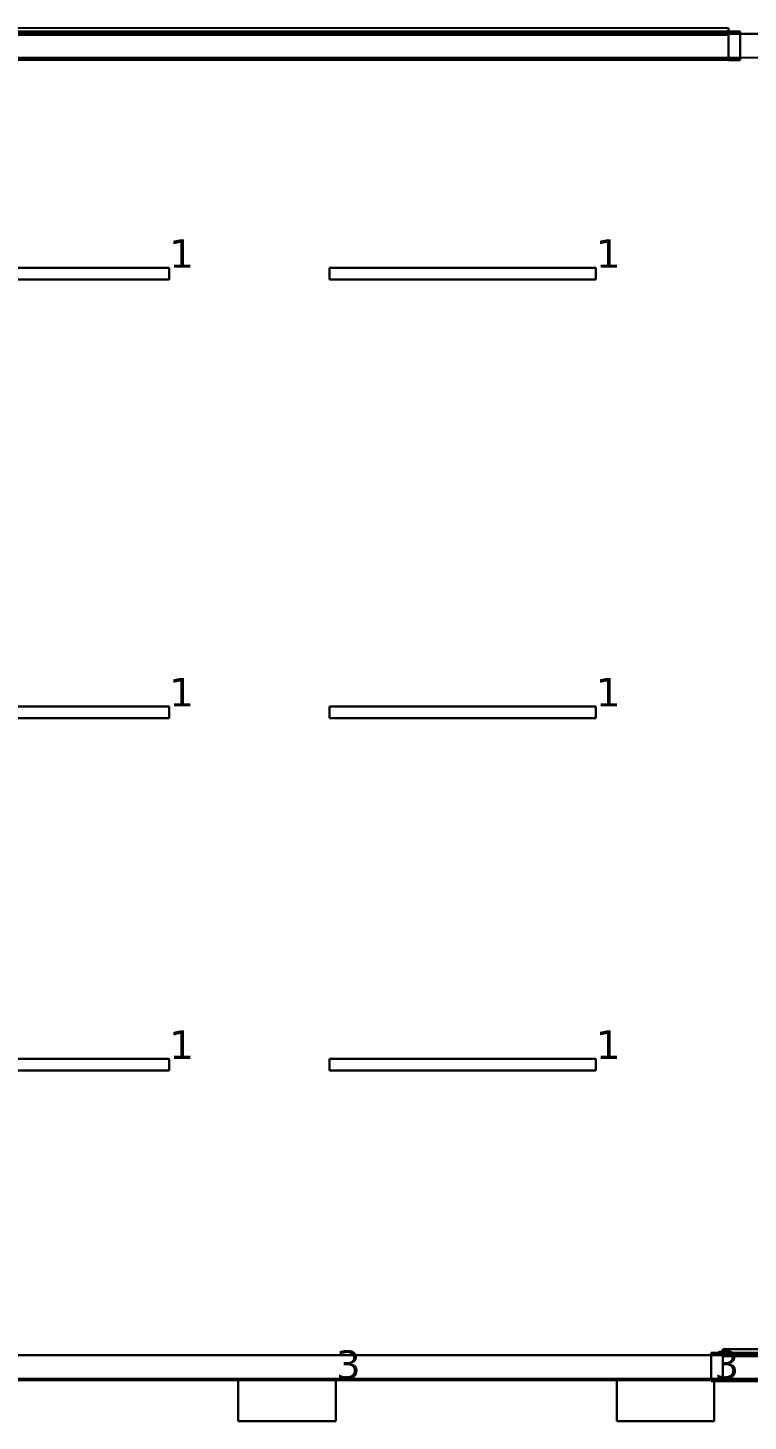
# Model space of a CAD drawing. Header units: inches. Extents: x 28 to 141, y 59 to 110.
# Drawn here: x 72.27 to 76.83, y 84.33 to 93.14 of the extents above; entities that cross this region are included whole.
import ezdxf

# ---------------------------------------------------------------- set-up
doc = ezdxf.new("R2010")
doc.units = ezdxf.units.IN
doc.header["$MEASUREMENT"] = 0
for name, color, linetype, true_color in [('DLX_BLD0_APERT', 7, 'Continuous', 0x969696), ('DLX_BLD0_CALC', 3, 'Continuous', 0x00ff00), ('DLX_BLD0_CONT', 7, 'Continuous', 0x969696), ('DLX_BLD0_LUM', 7, 'Continuous', 0xffd400), ('DLX_BLD0_LUMKEY_IDX', 7, 'Continuous', 0x969696), ('DLX_BLD0_ROOF', 7, 'Continuous', 0x7f7f7f), ('DLX_BLD1_APERT', 7, 'Continuous', 0x969696), ('DLX_BLD1_CALC', 3, 'Continuous', 0x00ff00), ('DLX_BLD1_LUM', 7, 'Continuous', 0xffd400), ('DLX_BLD1_LUMKEY_IDX', 7, 'Continuous', 0x969696), ('DLX_TERR_CONT', 7, 'Continuous', 0x007d00)]:
    doc.layers.add(name, color=color, linetype=linetype, true_color=true_color)
doc.styles.add('TableTextStyle', font='')
doc.styles.get('TableTextStyle').set_extended_font_data('VERDANA.TTF')

msp = doc.modelspace()

# ---------------------------------------------------------------- linework, layer by layer
at = {"layer": 'DLX_BLD0_APERT'}
for points in [[(76.7777, 93.1132, 0), (46.7777, 93.1142, 0)], [(46.7777, 93.1142, 0), (76.7777, 93.1132, 0)], [(76.7027, 93.1357, 0), (46.8527, 93.1367, 0)], [(76.7027, 93.1357, 0), (46.8527, 93.1367, 0)], [(46.8527, 93.1367, 0), (76.7027, 93.1357, 0)], [(46.8527, 93.1367, 0), (76.7027, 93.1357, 0)], [(76.7027, 93.1132, 0), (46.8527, 93.1142, 0)], [(46.8527, 93.1142, 0), (76.7027, 93.1132, 0)], [(46.8527, 93.1142, 0), (76.7027, 93.1132, 0)], [(76.7027, 93.1132, 0), (46.8527, 93.1142, 0)], [(46.8527, 93.0917, 0), (76.7027, 93.0907, 0)], [(76.7027, 93.0907, 0), (46.8527, 93.0917, 0)], [(76.7027, 93.0907, 0), (46.8527, 93.0917, 0)], [(76.7027, 93.0907, 0), (46.8527, 93.0917, 0)], [(46.8527, 93.0917, 0), (76.7027, 93.0907, 0)], [(46.8527, 93.0917, 0), (76.7027, 93.0907, 0)], [(76.7027, 93.1132, 0), (76.7027, 93.1357, 0)], [(76.7027, 93.1132, 0), (76.7027, 93.1357, 0)], [(76.7027, 93.1357, 0), (76.7027, 93.1357, 0)], [(76.7027, 93.1357, 0), (76.7027, 93.1132, 0)], [(76.7027, 93.1357, 0), (76.7027, 93.1357, 0)], [(76.7027, 93.1357, 0), (76.7027, 93.1132, 0)], [(76.7027, 93.0907, 0), (76.7027, 93.1132, 0)], [(76.7027, 93.1132, 0), (76.7777, 93.1132, 0)], [(76.7027, 93.1132, 0), (76.7027, 93.1132, 0)], [(76.7777, 93.1132, 0), (76.7027, 93.1132, 0)], [(76.7027, 93.1132, 0), (76.7027, 93.0907, 0)], [(76.7027, 93.0907, 0), (76.7027, 93.1132, 0)], [(76.7027, 93.1132, 0), (76.7027, 93.1132, 0)], [(76.7027, 93.1132, 0), (76.7027, 93.0907, 0)], [(76.7027, 93.1132, 0), (76.7027, 93.1132, 0)], [(76.7027, 93.1132, 0), (76.7027, 93.0907, 0)], [(76.7027, 93.1132, 0), (76.7027, 93.1132, 0)], [(76.7027, 93.1132, 0), (76.7027, 93.0907, 0)], [(76.7027, 93.0907, 0), (76.7027, 93.1132, 0)], [(76.7027, 93.0907, 0), (76.7027, 93.1132, 0)], [(76.7027, 92.9332, 0), (76.7027, 93.0907, 0)], [(76.7027, 93.0907, 0), (76.7027, 92.9332, 0)], [(76.7027, 93.0907, 0), (76.7027, 93.0907, 0)], [(76.7027, 93.0907, 0), (76.7027, 92.9332, 0)], [(76.7027, 92.9332, 0), (76.7027, 93.0907, 0)], [(76.7027, 93.0907, 0), (76.7027, 93.0907, 0)], [(76.7027, 93.0907, 0), (76.7027, 93.0907, 0)], [(76.7027, 93.0907, 0), (76.7027, 93.0907, 0)], [(76.7777, 92.9332, 0), (76.7777, 93.1132, 0)], [(76.7777, 93.1132, 0), (76.7777, 93.1132, 0)], [(76.7777, 93.1132, 0), (76.7777, 92.9332, 0)], [(76.7777, 92.9332, 0), (76.7777, 93.1132, 0)], [(76.7777, 93.1132, 0), (76.7777, 92.9332, 0)], [(76.7777, 93.1132, 0), (76.7777, 93.1132, 0)], [(46.7777, 92.9342, 0), (76.7777, 92.9332, 0)], [(76.7777, 92.9332, 0), (46.7777, 92.9342, 0)], [(46.8527, 92.9342, 0), (76.7027, 92.9332, 0)], [(76.7027, 92.9332, 0), (46.8527, 92.9342, 0)], [(76.7777, 92.9332, 0), (76.7027, 92.9332, 0)], [(76.7027, 92.9332, 0), (76.7027, 92.9332, 0)], [(76.7027, 92.9332, 0), (76.7777, 92.9332, 0)], [(76.7027, 92.9332, 0), (76.7027, 92.9332, 0)], [(76.7777, 92.9332, 0), (76.7777, 92.9332, 0)], [(76.7777, 92.9332, 0), (76.7777, 92.9332, 0)], [(78.0919, 84.7643, 0), (76.593, 84.7643, 0)], [(76.593, 84.7643, 0), (76.593, 84.5838, 0)], [(76.593, 84.7643, 0), (76.593, 84.7643, 0)], [(76.593, 84.7643, 0), (76.593, 84.5838, 0)], [(76.593, 84.5838, 0), (76.593, 84.7643, 0)], [(76.593, 84.5838, 0), (76.593, 84.7643, 0)], [(76.593, 84.7643, 0), (76.668, 84.7643, 0)], [(76.668, 84.7643, 0), (76.593, 84.7643, 0)], [(76.593, 84.7643, 0), (76.593, 84.7643, 0)], [(76.593, 84.7643, 0), (78.0919, 84.7643, 0)], [(76.668, 84.7868, 0), (78.0169, 84.7868, 0)], [(76.668, 84.7643, 0), (76.668, 84.7868, 0)], [(78.0169, 84.7868, 0), (76.668, 84.7868, 0)], [(76.668, 84.7868, 0), (76.668, 84.7868, 0)], [(76.668, 84.7868, 0), (78.0169, 84.7868, 0)], [(76.668, 84.7643, 0), (76.668, 84.7868, 0)], [(76.668, 84.7868, 0), (76.668, 84.7868, 0)], [(76.668, 84.7868, 0), (76.668, 84.7643, 0)], [(78.0169, 84.7868, 0), (76.668, 84.7868, 0)], [(76.668, 84.7868, 0), (76.668, 84.7643, 0)], [(76.668, 84.7643, 0), (76.668, 84.7418, 0)], [(78.0169, 84.7643, 0), (76.668, 84.7643, 0)], [(76.668, 84.7643, 0), (76.668, 84.7643, 0)], [(76.668, 84.7418, 0), (76.668, 84.7643, 0)], [(76.668, 84.7643, 0), (78.0169, 84.7643, 0)], [(76.668, 84.7418, 0), (76.668, 84.7643, 0)], [(76.668, 84.7643, 0), (76.668, 84.7643, 0)], [(76.668, 84.7643, 0), (76.668, 84.7418, 0)], [(76.668, 84.7418, 0), (76.668, 84.7643, 0)], [(76.668, 84.7643, 0), (76.668, 84.7643, 0)], [(76.668, 84.7643, 0), (78.0169, 84.7643, 0)], [(78.0169, 84.7643, 0), (76.668, 84.7643, 0)], [(76.668, 84.7643, 0), (76.668, 84.7418, 0)], [(76.668, 84.7643, 0), (76.668, 84.7643, 0)], [(76.668, 84.7643, 0), (76.668, 84.7418, 0)], [(76.668, 84.7418, 0), (76.668, 84.7643, 0)], [(76.668, 84.7418, 0), (76.668, 84.5838, 0)], [(76.668, 84.7418, 0), (78.0169, 84.7418, 0)], [(76.668, 84.5838, 0), (76.668, 84.7418, 0)], [(76.668, 84.7418, 0), (76.668, 84.7418, 0)], [(76.668, 84.7418, 0), (76.668, 84.5838, 0)], [(76.668, 84.5838, 0), (76.668, 84.7418, 0)], [(78.0169, 84.7418, 0), (76.668, 84.7418, 0)], [(76.668, 84.7418, 0), (76.668, 84.7418, 0)], [(78.0169, 84.7418, 0), (76.668, 84.7418, 0)], [(76.668, 84.7418, 0), (76.668, 84.7418, 0)], [(76.668, 84.7418, 0), (78.0169, 84.7418, 0)], [(78.0169, 84.7418, 0), (76.668, 84.7418, 0)], [(76.668, 84.7418, 0), (78.0169, 84.7418, 0)], [(76.668, 84.7418, 0), (76.668, 84.7418, 0)], [(76.593, 84.5838, 0), (78.0919, 84.5839, 0)], [(78.0919, 84.5839, 0), (76.593, 84.5838, 0)], [(76.593, 84.5838, 0), (76.593, 84.5838, 0)], [(76.668, 84.5838, 0), (76.593, 84.5838, 0)], [(76.593, 84.5838, 0), (76.593, 84.5838, 0)], [(76.593, 84.5838, 0), (76.668, 84.5838, 0)], [(76.668, 84.5838, 0), (78.0169, 84.5839, 0)], [(78.0169, 84.5839, 0), (76.668, 84.5838, 0)], [(76.668, 84.5838, 0), (76.668, 84.5838, 0)], [(76.668, 84.5838, 0), (76.668, 84.5838, 0)]]:
    msp.add_polyline3d(points, dxfattribs=at)
at = {"layer": 'DLX_BLD0_CALC'}
for points in [[(76.7027, 92.9482, 0), (46.8527, 92.9492, 0)], [(76.7027, 92.9482, 0), (76.7027, 92.9332, 0)], [(76.7777, 92.9482, 0), (76.7027, 92.9482, 0)], [(76.7027, 92.9332, 0), (76.7027, 92.9482, 0)], [(76.7027, 92.9332, 0), (76.7777, 92.9332, 0)], [(76.7777, 92.9332, 0), (76.7027, 92.9332, 0)], [(76.7777, 92.9332, 0), (76.7777, 92.9482, 0)], [(81.2592, 92.948, 0), (76.7777, 92.9482, 0)], [(76.7777, 92.9482, 0), (76.7777, 92.9332, 0)], [(70.9633, 84.7492, 0), (76.593, 84.7493, 0)], [(76.668, 84.7643, 0), (76.593, 84.7643, 0)], [(76.593, 84.7643, 0), (76.593, 84.7493, 0)], [(76.593, 84.7493, 0), (76.593, 84.7643, 0)], [(76.593, 84.7643, 0), (76.668, 84.7643, 0)], [(76.593, 84.7493, 0), (78.0919, 84.7493, 0)], [(76.668, 84.7868, 0), (76.668, 84.7643, 0)], [(78.0169, 84.7868, 0), (76.668, 84.7868, 0)], [(76.668, 84.7643, 0), (76.668, 84.7868, 0)], [(76.668, 84.7868, 0), (78.0169, 84.7868, 0)]]:
    msp.add_polyline3d(points, dxfattribs=at)
at = {"layer": 'DLX_BLD0_CONT'}
for points in [[(81.4002, 93.098, 0), (28.2, 93.0998, 0)], [(81.2592, 92.948, 0), (28.3576, 92.9498, 0)], [(28.3576, 84.7489, 0), (81.2592, 84.7493, 0)], [(38.5076, 84.5989, 0), (81.4002, 84.5989, 0)]]:
    msp.add_polyline3d(points, dxfattribs=at)
at = {"layer": 'DLX_BLD0_LUM'}
for points in [[(71.4821, 91.6204, 0), (73.1661, 91.6204, 0)], [(73.1661, 91.6204, 0), (71.4821, 91.6204, 0)], [(73.1661, 91.6204, 0), (71.4821, 91.6204, 0)], [(71.4821, 91.6204, 0), (73.1661, 91.6204, 0)], [(73.1661, 91.6204, 0), (73.1661, 91.6204, 0)], [(73.1661, 91.6204, 0), (73.1661, 91.5464, 0)], [(73.1661, 91.5464, 0), (73.1661, 91.6204, 0)], [(73.1661, 91.6204, 0), (73.1661, 91.6204, 0)], [(73.1661, 91.5464, 0), (73.1661, 91.6204, 0)], [(73.1661, 91.6204, 0), (73.1661, 91.5464, 0)], [(74.1798, 91.5464, 0), (74.1798, 91.6204, 0)], [(74.1798, 91.6204, 0), (74.1798, 91.6204, 0)], [(74.1798, 91.6204, 0), (74.1798, 91.5464, 0)], [(74.1798, 91.6204, 0), (75.8638, 91.6204, 0)], [(75.8638, 91.6204, 0), (74.1798, 91.6204, 0)], [(74.1798, 91.6204, 0), (74.1798, 91.6204, 0)], [(75.8638, 91.6204, 0), (74.1798, 91.6204, 0)], [(74.1798, 91.6204, 0), (74.1798, 91.5464, 0)], [(74.1798, 91.5464, 0), (74.1798, 91.6204, 0)], [(74.1798, 91.6204, 0), (75.8638, 91.6204, 0)], [(75.8638, 91.6204, 0), (75.8638, 91.6204, 0)], [(75.8638, 91.6204, 0), (75.8638, 91.5464, 0)], [(75.8638, 91.5464, 0), (75.8638, 91.6204, 0)], [(75.8638, 91.6204, 0), (75.8638, 91.6204, 0)], [(75.8638, 91.5464, 0), (75.8638, 91.6204, 0)], [(75.8638, 91.6204, 0), (75.8638, 91.5464, 0)], [(73.1661, 91.5464, 0), (71.4821, 91.5464, 0)], [(71.4821, 91.5464, 0), (73.1661, 91.5464, 0)], [(71.4821, 91.5464, 0), (73.1661, 91.5464, 0)], [(73.1661, 91.5464, 0), (71.4821, 91.5464, 0)], [(73.1661, 91.5464, 0), (73.1661, 91.5464, 0)], [(73.1661, 91.5464, 0), (73.1661, 91.5464, 0)], [(74.1798, 91.5464, 0), (74.1798, 91.5464, 0)], [(75.8638, 91.5464, 0), (74.1798, 91.5464, 0)], [(74.1798, 91.5464, 0), (74.1798, 91.5464, 0)], [(74.1798, 91.5464, 0), (75.8638, 91.5464, 0)], [(74.1798, 91.5464, 0), (75.8638, 91.5464, 0)], [(75.8638, 91.5464, 0), (74.1798, 91.5464, 0)], [(75.8638, 91.5464, 0), (75.8638, 91.5464, 0)], [(75.8638, 91.5464, 0), (75.8638, 91.5464, 0)], [(71.4821, 88.8486, 0), (73.1661, 88.8486, 0)], [(73.1661, 88.8486, 0), (71.4821, 88.8486, 0)], [(73.1661, 88.8486, 0), (71.4821, 88.8486, 0)], [(71.4821, 88.8486, 0), (73.1661, 88.8486, 0)], [(73.1661, 88.8486, 0), (73.1661, 88.8486, 0)], [(73.1661, 88.8486, 0), (73.1661, 88.7746, 0)], [(73.1661, 88.7746, 0), (73.1661, 88.8486, 0)], [(73.1661, 88.8486, 0), (73.1661, 88.8486, 0)], [(73.1661, 88.7746, 0), (73.1661, 88.8486, 0)], [(73.1661, 88.8486, 0), (73.1661, 88.7746, 0)], [(74.1798, 88.7746, 0), (74.1798, 88.8486, 0)], [(74.1798, 88.8486, 0), (74.1798, 88.8486, 0)], [(74.1798, 88.8486, 0), (74.1798, 88.7746, 0)], [(74.1798, 88.8486, 0), (75.8638, 88.8486, 0)], [(75.8638, 88.8486, 0), (74.1798, 88.8486, 0)], [(74.1798, 88.8486, 0), (74.1798, 88.8486, 0)], [(75.8638, 88.8486, 0), (74.1798, 88.8486, 0)], [(74.1798, 88.8486, 0), (74.1798, 88.7746, 0)], [(74.1798, 88.7746, 0), (74.1798, 88.8486, 0)], [(74.1798, 88.8486, 0), (75.8638, 88.8486, 0)], [(75.8638, 88.8486, 0), (75.8638, 88.8486, 0)], [(75.8638, 88.8486, 0), (75.8638, 88.7746, 0)], [(75.8638, 88.7746, 0), (75.8638, 88.8486, 0)], [(75.8638, 88.8486, 0), (75.8638, 88.8486, 0)], [(75.8638, 88.7746, 0), (75.8638, 88.8486, 0)], [(75.8638, 88.8486, 0), (75.8638, 88.7746, 0)], [(73.1661, 88.7746, 0), (71.4821, 88.7746, 0)], [(71.4821, 88.7746, 0), (73.1661, 88.7746, 0)], [(71.4821, 88.7746, 0), (73.1661, 88.7746, 0)], [(73.1661, 88.7746, 0), (71.4821, 88.7746, 0)], [(73.1661, 88.7746, 0), (73.1661, 88.7746, 0)], [(73.1661, 88.7746, 0), (73.1661, 88.7746, 0)], [(74.1798, 88.7746, 0), (74.1798, 88.7746, 0)], [(75.8638, 88.7746, 0), (74.1798, 88.7746, 0)], [(74.1798, 88.7746, 0), (74.1798, 88.7746, 0)], [(74.1798, 88.7746, 0), (75.8638, 88.7746, 0)], [(74.1798, 88.7746, 0), (75.8638, 88.7746, 0)], [(75.8638, 88.7746, 0), (74.1798, 88.7746, 0)], [(75.8638, 88.7746, 0), (75.8638, 88.7746, 0)], [(75.8638, 88.7746, 0), (75.8638, 88.7746, 0)], [(71.4821, 86.6207, 0), (73.1661, 86.6207, 0)], [(73.1661, 86.6207, 0), (71.4821, 86.6207, 0)], [(73.1661, 86.6207, 0), (71.4821, 86.6207, 0)], [(71.4821, 86.6207, 0), (73.1661, 86.6207, 0)], [(73.1661, 86.6207, 0), (73.1661, 86.6207, 0)], [(73.1661, 86.6207, 0), (73.1661, 86.5467, 0)], [(73.1661, 86.5467, 0), (73.1661, 86.6207, 0)], [(73.1661, 86.6207, 0), (73.1661, 86.6207, 0)], [(73.1661, 86.5467, 0), (73.1661, 86.6207, 0)], [(73.1661, 86.6207, 0), (73.1661, 86.5467, 0)], [(74.1798, 86.5467, 0), (74.1798, 86.6207, 0)], [(74.1798, 86.6207, 0), (74.1798, 86.6207, 0)], [(74.1798, 86.6207, 0), (74.1798, 86.5467, 0)], [(74.1798, 86.6207, 0), (75.8638, 86.6207, 0)], [(75.8638, 86.6207, 0), (74.1798, 86.6207, 0)], [(74.1798, 86.6207, 0), (74.1798, 86.6207, 0)], [(75.8638, 86.6207, 0), (74.1798, 86.6207, 0)], [(74.1798, 86.6207, 0), (74.1798, 86.5467, 0)], [(74.1798, 86.5467, 0), (74.1798, 86.6207, 0)], [(74.1798, 86.6207, 0), (75.8638, 86.6207, 0)], [(75.8638, 86.6207, 0), (75.8638, 86.6207, 0)], [(75.8638, 86.6207, 0), (75.8638, 86.5467, 0)], [(75.8638, 86.5467, 0), (75.8638, 86.6207, 0)], [(75.8638, 86.6207, 0), (75.8638, 86.6207, 0)], [(75.8638, 86.5467, 0), (75.8638, 86.6207, 0)], [(75.8638, 86.6207, 0), (75.8638, 86.5467, 0)], [(73.1661, 86.5467, 0), (71.4821, 86.5467, 0)], [(71.4821, 86.5467, 0), (73.1661, 86.5467, 0)], [(71.4821, 86.5467, 0), (73.1661, 86.5467, 0)], [(73.1661, 86.5467, 0), (71.4821, 86.5467, 0)], [(73.1661, 86.5467, 0), (73.1661, 86.5467, 0)], [(73.1661, 86.5467, 0), (73.1661, 86.5467, 0)], [(74.1798, 86.5467, 0), (74.1798, 86.5467, 0)], [(75.8638, 86.5467, 0), (74.1798, 86.5467, 0)], [(74.1798, 86.5467, 0), (74.1798, 86.5467, 0)], [(74.1798, 86.5467, 0), (75.8638, 86.5467, 0)], [(74.1798, 86.5467, 0), (75.8638, 86.5467, 0)], [(75.8638, 86.5467, 0), (74.1798, 86.5467, 0)], [(75.8638, 86.5467, 0), (75.8638, 86.5467, 0)], [(75.8638, 86.5467, 0), (75.8638, 86.5467, 0)]]:
    msp.add_polyline3d(points, dxfattribs=at)
at = {"layer": 'DLX_BLD0_ROOF'}
for points in [[(81.4002, 93.098, 0), (28.2, 93.0998, 0)], [(28.2, 93.0998, 0), (81.4002, 93.098, 0)], [(28.2, 93.0998, 0), (81.4002, 93.098, 0)], [(81.4002, 93.098, 0), (28.2, 93.0998, 0)], [(81.2592, 92.948, 0), (28.3576, 92.9498, 0)], [(28.3576, 92.9498, 0), (81.2592, 92.948, 0)], [(28.3576, 84.7489, 0), (81.2592, 84.7493, 0)], [(81.2592, 84.7493, 0), (28.3576, 84.7489, 0)], [(38.5076, 84.5989, 0), (81.4002, 84.5989, 0)], [(81.4002, 84.5989, 0), (38.5076, 84.5989, 0)], [(81.4002, 84.5989, 0), (38.5076, 84.5989, 0)], [(38.5076, 84.5989, 0), (81.4002, 84.5989, 0)]]:
    msp.add_polyline3d(points, dxfattribs=at)
at = {"layer": 'DLX_BLD1_APERT'}
for points in [[(78.0962, 84.7641, 0), (76.593, 84.7641, 0)], [(76.593, 84.7641, 0), (76.593, 84.5839, 0)], [(76.593, 84.7641, 0), (76.593, 84.7641, 0)], [(76.593, 84.7641, 0), (76.593, 84.5839, 0)], [(76.593, 84.5839, 0), (76.593, 84.7641, 0)], [(76.593, 84.5839, 0), (76.593, 84.7641, 0)], [(76.593, 84.7641, 0), (76.668, 84.7641, 0)], [(76.668, 84.7641, 0), (76.593, 84.7641, 0)], [(76.593, 84.7641, 0), (76.593, 84.7641, 0)], [(76.593, 84.7641, 0), (78.0962, 84.7641, 0)], [(78.0212, 84.7866, 0), (76.668, 84.7866, 0)], [(76.668, 84.7866, 0), (76.668, 84.7641, 0)], [(78.0212, 84.7866, 0), (76.668, 84.7866, 0)], [(76.668, 84.7866, 0), (76.668, 84.7866, 0)], [(76.668, 84.7866, 0), (78.0212, 84.7866, 0)], [(76.668, 84.7641, 0), (76.668, 84.7866, 0)], [(76.668, 84.7866, 0), (76.668, 84.7866, 0)], [(76.668, 84.7866, 0), (76.668, 84.7641, 0)], [(76.668, 84.7866, 0), (78.0212, 84.7866, 0)], [(76.668, 84.7641, 0), (76.668, 84.7866, 0)], [(76.668, 84.7641, 0), (76.668, 84.7416, 0)], [(78.0212, 84.7641, 0), (76.668, 84.7641, 0)], [(76.668, 84.7641, 0), (76.668, 84.7641, 0)], [(76.668, 84.7416, 0), (76.668, 84.7641, 0)], [(76.668, 84.7641, 0), (78.0212, 84.7641, 0)], [(76.668, 84.7416, 0), (76.668, 84.7641, 0)], [(76.668, 84.7641, 0), (76.668, 84.7641, 0)], [(76.668, 84.7641, 0), (76.668, 84.7416, 0)], [(76.668, 84.7641, 0), (78.0212, 84.7641, 0)], [(76.668, 84.7641, 0), (76.668, 84.7641, 0)], [(76.668, 84.7416, 0), (76.668, 84.7641, 0)], [(78.0212, 84.7641, 0), (76.668, 84.7641, 0)], [(76.668, 84.7641, 0), (76.668, 84.7416, 0)], [(76.668, 84.7641, 0), (76.668, 84.7641, 0)], [(76.668, 84.7641, 0), (76.668, 84.7416, 0)], [(76.668, 84.7416, 0), (76.668, 84.7641, 0)], [(76.668, 84.7416, 0), (76.668, 84.5839, 0)], [(76.668, 84.7416, 0), (78.0212, 84.7416, 0)], [(76.668, 84.5839, 0), (76.668, 84.7416, 0)], [(76.668, 84.7416, 0), (76.668, 84.7416, 0)], [(76.668, 84.7416, 0), (76.668, 84.5839, 0)], [(76.668, 84.5839, 0), (76.668, 84.7416, 0)], [(78.0212, 84.7416, 0), (76.668, 84.7416, 0)], [(76.668, 84.7416, 0), (76.668, 84.7416, 0)], [(78.0212, 84.7416, 0), (76.668, 84.7416, 0)], [(78.0212, 84.7416, 0), (76.668, 84.7416, 0)], [(76.668, 84.7416, 0), (76.668, 84.7416, 0)], [(76.668, 84.7416, 0), (78.0212, 84.7416, 0)], [(76.668, 84.7416, 0), (78.0212, 84.7416, 0)], [(76.668, 84.7416, 0), (76.668, 84.7416, 0)], [(76.593, 84.5839, 0), (78.0962, 84.5839, 0)], [(76.593, 84.5839, 0), (76.593, 84.5839, 0)], [(76.668, 84.5839, 0), (76.593, 84.5839, 0)], [(78.0962, 84.5839, 0), (76.593, 84.5839, 0)], [(76.593, 84.5839, 0), (76.593, 84.5839, 0)], [(76.593, 84.5839, 0), (76.668, 84.5839, 0)], [(76.668, 84.5839, 0), (76.668, 84.5839, 0)], [(76.668, 84.5839, 0), (78.0212, 84.5839, 0)], [(78.0212, 84.5839, 0), (76.668, 84.5839, 0)], [(76.668, 84.5839, 0), (76.668, 84.5839, 0)]]:
    msp.add_polyline3d(points, dxfattribs=at)
at = {"layer": 'DLX_BLD1_CALC'}
for points in [[(76.593, 84.5861, 0), (38.5076, 84.5989, 0)], [(76.668, 84.5861, 0), (76.593, 84.5861, 0)], [(76.593, 84.5861, 0), (76.593, 84.5839, 0)], [(76.593, 84.5839, 0), (76.593, 84.5861, 0)], [(76.593, 84.5839, 0), (76.668, 84.5839, 0)], [(76.668, 84.5839, 0), (76.593, 84.5839, 0)], [(76.668, 84.5839, 0), (76.668, 84.5861, 0)], [(78.0212, 84.5857, 0), (76.668, 84.5861, 0)], [(76.668, 84.5861, 0), (76.668, 84.5839, 0)]]:
    msp.add_polyline3d(points, dxfattribs=at)
at = {"layer": 'DLX_BLD1_LUM'}
for points in [[(73.6033, 84.3319, 0), (73.6033, 84.5989, 0)], [(73.6033, 84.5989, 0), (73.6033, 84.5989, 0)], [(73.6033, 84.5989, 0), (73.6033, 84.3319, 0)], [(73.6033, 84.5989, 0), (74.2203, 84.5989, 0)], [(74.2203, 84.5989, 0), (73.6033, 84.5989, 0)], [(73.6033, 84.5989, 0), (73.6033, 84.5989, 0)], [(73.6033, 84.5989, 0), (73.6033, 84.3319, 0)], [(74.2203, 84.5989, 0), (73.6033, 84.5989, 0)], [(73.6033, 84.3319, 0), (73.6033, 84.5989, 0)], [(73.6033, 84.5989, 0), (74.2203, 84.5989, 0)], [(74.2203, 84.5989, 0), (74.2203, 84.3319, 0)], [(74.2203, 84.3319, 0), (74.2203, 84.5989, 0)], [(74.2203, 84.5989, 0), (74.2203, 84.5989, 0)], [(74.2203, 84.5989, 0), (74.2203, 84.5989, 0)], [(74.2203, 84.3319, 0), (74.2203, 84.5989, 0)], [(74.2203, 84.5989, 0), (74.2203, 84.3319, 0)], [(75.9966, 84.3319, 0), (75.9966, 84.5989, 0)], [(75.9966, 84.5989, 0), (75.9966, 84.5989, 0)], [(75.9966, 84.5989, 0), (75.9966, 84.3319, 0)], [(75.9966, 84.5989, 0), (76.6136, 84.5989, 0)], [(76.6136, 84.5989, 0), (75.9966, 84.5989, 0)], [(75.9966, 84.5989, 0), (75.9966, 84.5989, 0)], [(75.9966, 84.5989, 0), (75.9966, 84.3319, 0)], [(76.6136, 84.5989, 0), (75.9966, 84.5989, 0)], [(75.9966, 84.3319, 0), (75.9966, 84.5989, 0)], [(75.9966, 84.5989, 0), (76.6136, 84.5989, 0)], [(76.6136, 84.5989, 0), (76.6136, 84.3319, 0)], [(76.6136, 84.3319, 0), (76.6136, 84.5989, 0)], [(76.6136, 84.5989, 0), (76.6136, 84.5989, 0)], [(76.6136, 84.5989, 0), (76.6136, 84.5989, 0)], [(76.6136, 84.3319, 0), (76.6136, 84.5989, 0)], [(76.6136, 84.5989, 0), (76.6136, 84.3319, 0)], [(74.2203, 84.3319, 0), (73.6033, 84.3319, 0)], [(73.6033, 84.3319, 0), (73.6033, 84.3319, 0)], [(73.6033, 84.3319, 0), (74.2203, 84.3319, 0)], [(73.6033, 84.3319, 0), (73.6033, 84.3319, 0)], [(73.6033, 84.3319, 0), (74.2203, 84.3319, 0)], [(74.2203, 84.3319, 0), (73.6033, 84.3319, 0)], [(74.2203, 84.3319, 0), (74.2203, 84.3319, 0)], [(74.2203, 84.3319, 0), (74.2203, 84.3319, 0)], [(76.6136, 84.3319, 0), (75.9966, 84.3319, 0)], [(75.9966, 84.3319, 0), (75.9966, 84.3319, 0)], [(75.9966, 84.3319, 0), (76.6136, 84.3319, 0)], [(75.9966, 84.3319, 0), (75.9966, 84.3319, 0)], [(75.9966, 84.3319, 0), (76.6136, 84.3319, 0)], [(76.6136, 84.3319, 0), (75.9966, 84.3319, 0)], [(76.6136, 84.3319, 0), (76.6136, 84.3319, 0)], [(76.6136, 84.3319, 0), (76.6136, 84.3319, 0)]]:
    msp.add_polyline3d(points, dxfattribs=at)
at = {"layer": 'DLX_TERR_CONT'}
for points in [[(46.7777, 93.098, 0), (76.7777, 93.098, 0)], [(76.7777, 93.098, 0), (46.7777, 93.098, 0)], [(46.7777, 93.098, 0), (76.7777, 93.098, 0)], [(76.7777, 93.098, 0), (46.7777, 93.098, 0)], [(76.7777, 93.098, 0), (46.7777, 93.098, 0)], [(46.7777, 93.098, 0), (76.7777, 93.098, 0)], [(46.7777, 93.098, 0), (76.7777, 93.098, 0)], [(76.7777, 93.098, 0), (46.7777, 93.098, 0)], [(46.8527, 93.0917, 0), (76.7027, 93.0907, 0)], [(76.7027, 93.0907, 0), (46.8527, 93.0917, 0)], [(76.7027, 93.0907, 0), (46.8527, 93.0917, 0)], [(46.8527, 93.0917, 0), (76.7027, 93.0907, 0)], [(46.8527, 93.0917, 0), (76.7027, 93.0907, 0)], [(76.7027, 93.0907, 0), (46.8527, 93.0917, 0)], [(76.7027, 93.0907, 0), (46.8527, 93.0917, 0)], [(46.8527, 93.0917, 0), (76.7027, 93.0907, 0)], [(76.7027, 93.0907, 0), (76.7027, 92.948, 0)], [(76.7027, 92.948, 0), (76.7027, 93.0907, 0)], [(76.7027, 92.948, 0), (76.7027, 93.0907, 0)], [(76.7027, 93.0907, 0), (76.7027, 92.948, 0)], [(76.7027, 93.0907, 0), (76.7027, 92.948, 0)], [(76.7027, 92.948, 0), (76.7027, 93.0907, 0)], [(76.7027, 92.948, 0), (76.7027, 93.0907, 0)], [(76.7027, 93.0907, 0), (76.7027, 92.948, 0)], [(76.7777, 93.098, 0), (76.7777, 92.9482, 0)], [(76.7777, 92.9482, 0), (76.7777, 93.098, 0)], [(76.7777, 93.098, 0), (76.7777, 93.098, 0)], [(76.7777, 92.9482, 0), (76.7777, 93.098, 0)], [(76.7777, 93.098, 0), (76.7777, 93.098, 0)], [(76.7777, 93.098, 0), (76.7777, 92.9482, 0)], [(76.7777, 93.098, 0), (76.7777, 93.098, 0)], [(76.7777, 93.098, 0), (76.7777, 92.9482, 0)], [(76.7777, 92.9482, 0), (76.7777, 93.098, 0)], [(76.7777, 92.9482, 0), (76.7777, 93.098, 0)], [(76.7777, 93.098, 0), (76.7777, 93.098, 0)], [(76.7777, 93.098, 0), (76.7777, 92.9482, 0)], [(46.8527, 92.948, 0), (76.7027, 92.948, 0)], [(76.7027, 92.948, 0), (46.8527, 92.948, 0)], [(76.7027, 92.948, 0), (46.8527, 92.948, 0)], [(46.8527, 92.948, 0), (76.7027, 92.948, 0)], [(46.8527, 92.948, 0), (76.7027, 92.948, 0)], [(76.7027, 92.948, 0), (46.8527, 92.948, 0)], [(76.7027, 92.948, 0), (46.8527, 92.948, 0)], [(46.8527, 92.948, 0), (76.7027, 92.948, 0)], [(76.7027, 92.948, 0), (76.7027, 92.948, 0)], [(76.7027, 92.948, 0), (76.7027, 92.948, 0)], [(76.7027, 92.948, 0), (76.7777, 92.948, 0)], [(76.7777, 92.948, 0), (76.7027, 92.948, 0)], [(76.7777, 92.948, 0), (76.7027, 92.948, 0)], [(76.7027, 92.948, 0), (76.7777, 92.948, 0)], [(76.7027, 92.948, 0), (76.7027, 92.948, 0)], [(76.7027, 92.948, 0), (76.7027, 92.948, 0)], [(76.7027, 92.948, 0), (76.7777, 92.948, 0)], [(76.7777, 92.948, 0), (76.7027, 92.948, 0)], [(76.7777, 92.948, 0), (76.7027, 92.948, 0)], [(76.7027, 92.948, 0), (76.7777, 92.948, 0)], [(76.7777, 92.9482, 0), (76.7777, 92.9482, 0)], [(76.7777, 92.9482, 0), (76.7777, 92.948, 0)], [(76.7777, 92.948, 0), (76.7777, 92.9482, 0)], [(76.7777, 92.9482, 0), (76.7777, 92.948, 0)], [(76.7777, 92.948, 0), (76.7777, 92.9482, 0)], [(76.7777, 92.9482, 0), (76.7777, 92.9482, 0)], [(76.7777, 92.9482, 0), (76.7777, 92.9482, 0)], [(76.7777, 92.9482, 0), (76.7777, 92.948, 0)], [(76.7777, 92.948, 0), (76.7777, 92.9482, 0)], [(76.7777, 92.9482, 0), (76.7777, 92.948, 0)], [(76.7777, 92.948, 0), (76.7777, 92.9482, 0)], [(76.7777, 92.9482, 0), (76.7777, 92.9482, 0)], [(76.7777, 92.948, 0), (76.7777, 92.948, 0)], [(76.7777, 92.948, 0), (76.7777, 92.948, 0)], [(76.7777, 92.948, 0), (76.7777, 92.948, 0)], [(76.7777, 92.948, 0), (76.7777, 92.948, 0)]]:
    msp.add_polyline3d(points, dxfattribs=at)

# ---------------------------------------------------------------- texts
at = {"layer": 'DLX_BLD0_LUMKEY_IDX', "style": 'TableTextStyle'}
for p in [(73.1661, 91.6204), (75.8638, 91.6204), (73.1661, 88.8486), (75.8638, 88.8486), (73.1661, 86.6207), (75.8638, 86.6207)]:
    msp.add_text('1', height=0.18, dxfattribs=at).set_placement(p)
at = {"layer": 'DLX_BLD1_LUMKEY_IDX', "style": 'TableTextStyle'}
for p in [(74.2203, 84.5989), (76.6136, 84.5989)]:
    msp.add_text('3', height=0.18, dxfattribs=at).set_placement(p)

doc.saveas('drawing.dxf')
